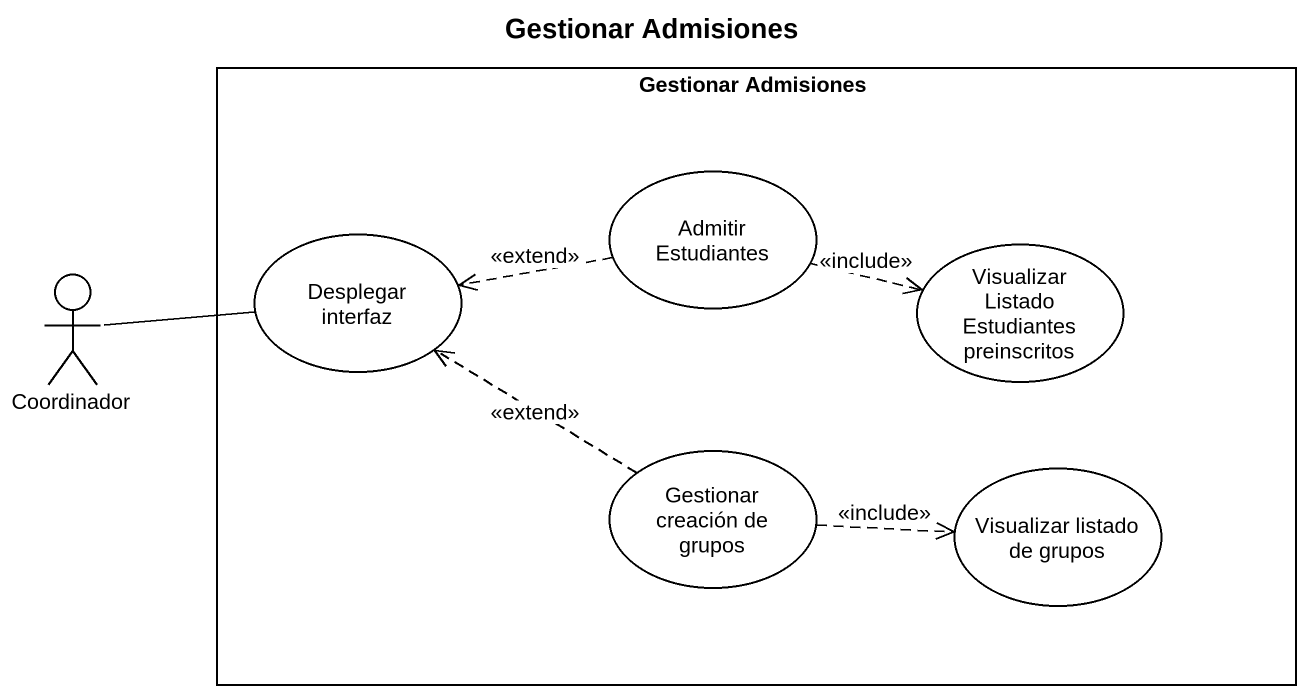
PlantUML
@startuml
title Gestionar Admisiones
rectangle "Gestionar Admisiones" as Gestionar_Admisiones {
  usecase "Admitir Estudiantes" as Admitir_Estudiantes
  usecase "Desplegar interfaz" as Desplegar_interfaz
  usecase "Visualizar Listado Estudiantes preinscritos" as Visualizar_Listado
  usecase "Gestionar creación de grupos" as Gestionar_creación_de_grupos
  usecase "Visualizar listado de grupos" as Visualizar_listado_de_grupos
}
actor Coordinador
Admitir_Estudiantes .left.> Desplegar_interfaz : <<extend>>
Admitir_Estudiantes .right.> Visualizar_Listado : <<include>>
Desplegar_interfaz -left- Coordinador
Gestionar_creación_de_grupos .up.> Desplegar_interfaz : <<extend>>
Gestionar_creación_de_grupos .right.> Visualizar_listado_de_grupos : <<include>>
@enduml
